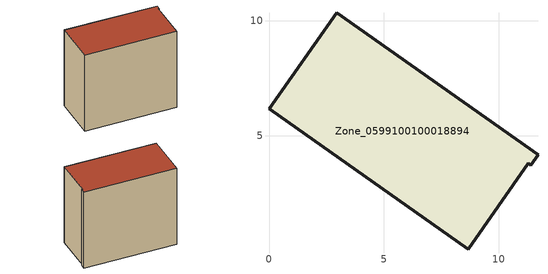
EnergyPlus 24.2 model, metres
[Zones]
Zone_0599100100018894
 floor ground (C_G): 11.28,3.79 8.67,0.06 0,6.18 2.94,10.35 11.7,4.17 11.37,3.71 z4.36
 wall outside (C_F): 11.7,4.17 2.94,10.35 0,6.18 8.67,0.06 11.28,3.79 11.37,3.71 11.7,4.17 z4.36:14.05
 roof outside (C_R): 11.28,3.79 11.37,3.71 11.7,4.17 2.94,10.35 0,6.18 8.67,0.06 z14.05
[BUILDING]
Pand.0599100100018894: North Axis=0; Terrain=City; Loads Convergence Tolerance Value=0.04; Temperature Convergence Tolerance Value=0.4; Solar Distribution=FullExterior; Maximum Number of Warmup Days=25; Minimum Number of Warmup Days=1
[Site:Location]
Rotterdam.The.Hague.AP_ZH_NLD Design_Conditions: Latitude=51.96; Longitude=4.45; Time Zone=1; Elevation=-4.5
[SITE:GROUNDTEMPERATURE:BUILDINGSURFACE]
18, 18, 18, 18, 18, 18, 18, 18, 18, 18, 18, 18
[MATERIAL] Thermal Absorptance=0.9; Solar Absorptance=0.7; Visible Absorptance=0.7
Name | Roughness | Thickness | Conductivity | Density | Specific Heat
G.TI.2015-2018 | MediumSmooth | 0.15 | 0.0428571 | 540 | 1210
F.TI.2015-2018 | Rough | 0.3 | 0.0666667 | 1920 | 840
R.TI.2015-2018 | MediumRough | 0.2 | 0.0333333 | 1500 | 1000
[CONSTRUCTION]
C_G: G.TI.2015-2018
C_F: F.TI.2015-2018
C_R: R.TI.2015-2018
[ZONE]
Zone_0599100100018894: Type=1; Multiplier=1; Ceiling Height=Autocalculate; Volume=Autocalculate; Floor Area=autocalculate; Part of Total Floor Area=Yes
[ZONEINFILTRATION:DESIGNFLOWRATE]
Infil_Zone_0599100100018894: Zone or ZoneList or Space or SpaceList=Zone_0599100100018894; Schedule=AlwaysOn; Design Flow Rate Calculation Method=Flow/Area; Flow Rate per Floor Area=0.0015; Constant Term Coefficient=1; Temperature Term Coefficient=0; Velocity Term Coefficient=0; Velocity Squared Term Coefficient=0
[HVACTEMPLATE:ZONE:IDEALLOADSAIRSYSTEM]
Zone_0599100100018894: Maximum Heating Supply Air Temperature=50; Minimum Cooling Supply Air Temperature=13; Maximum Heating Supply Air Humidity Ratio=0.0156; Minimum Cooling Supply Air Humidity Ratio=0.0077; Heating Limit=NoLimit; Cooling Limit=NoLimit; Dehumidification Control Type=ConstantSensibleHeatRatio; Cooling Sensible Heat Ratio=0.7; Dehumidification Setpoint=60; Humidification Control Type=None; Humidification Setpoint=30; Outdoor Air Method=None; Outdoor Air Flow Rate per Person=0.00944; Outdoor Air Flow Rate per Zone Floor Area=0; Outdoor Air Flow Rate per Zone=0; Demand Controlled Ventilation Type=None; Outdoor Air Economizer Type=NoEconomizer; Heat Recovery Type=None; Sensible Heat Recovery Effectiveness=0.7; Latent Heat Recovery Effectiveness=0.65
[ZONECONTROL:THERMOSTAT]
ThermostatControl_Zone_0599100100018894: Zone or ZoneList=Zone_0599100100018894; Control Type Schedule=DualSetpointControlType; Control 1=Thermostat_Zone_0599100100018894; Temperature Difference Between Cutout And Setpoint=0
[THERMOSTATSETPOINT:DUALSETPOINT]
Thermostat_Zone_0599100100018894: Heating Setpoint Temperature Schedule=HeatingSetpoint_Zone_0599100100018894; Cooling Setpoint Temperature Schedule=CoolingSetpoint_Zone_0599100100018894
[SCHEDULE:COMPACT]
HeatingSetpoint_Zone_0599100100018894: Through: 12/31, For: AllDays, Until: 24:00, 21
CoolingSetpoint_Zone_0599100100018894: Through: 12/31, For: AllDays, Until: 24:00, 24
DualSetpointControlType: Through: 12/31, For: AllDays, Until: 24:00, 4
AlwaysOn: Through: 12/31, For: AllDays, Until: 24:00, 1
